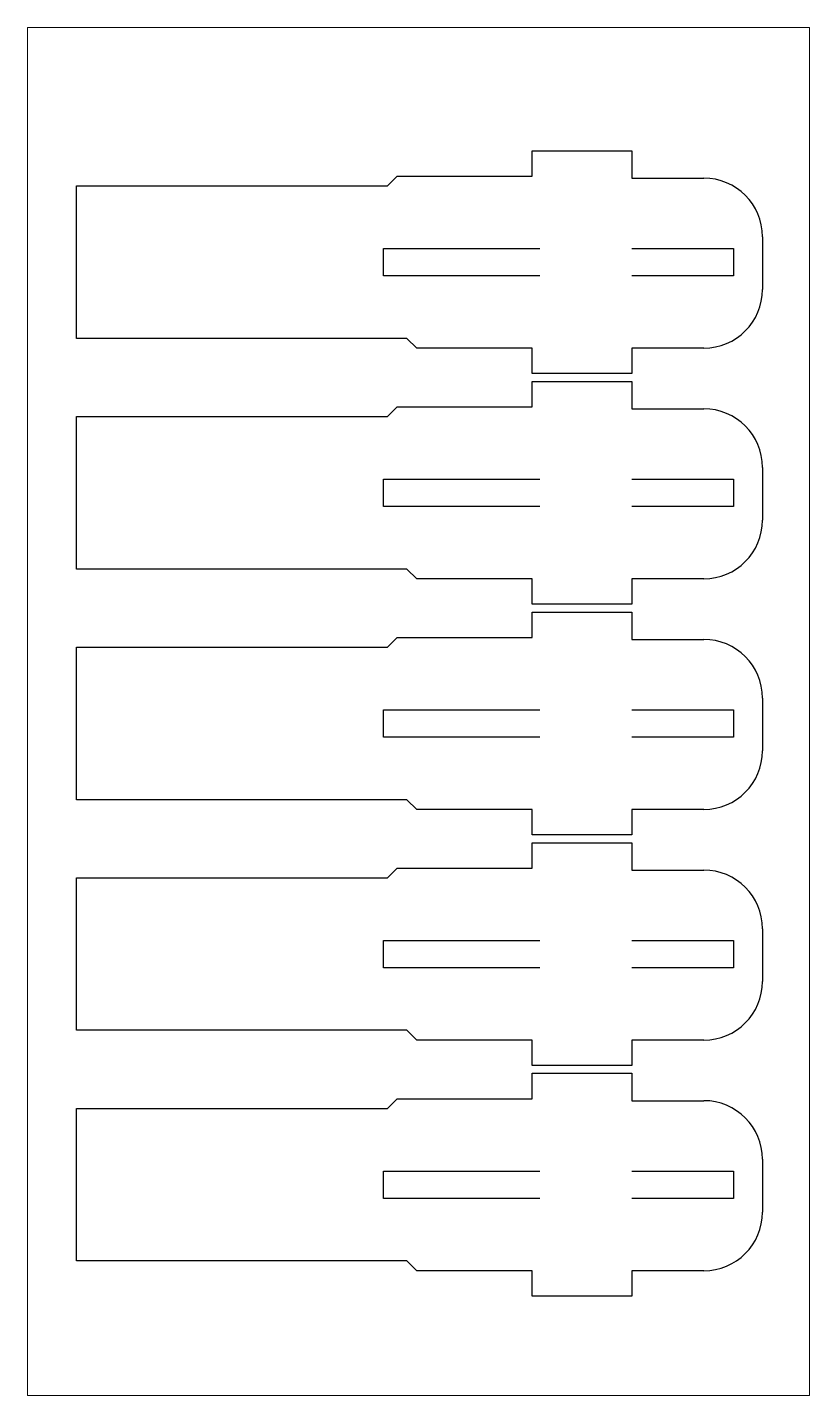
# Model space of a CAD drawing. Header units: millimetres. Extents: x 43.3 to 83.3, y 94.2 to 164.2.
import ezdxf

# ---------------------------------------------------------------- set-up
doc = ezdxf.new("R2010")
doc.units = ezdxf.units.MM
doc.layers.add('Outline', color=3, linetype='Continuous')

msp = doc.modelspace()

# ---------------------------------------------------------------- linework, layer by layer
at = {"layer": 'Outline', "linetype": 'Continuous', "lineweight": 0}
for p, q in [((43.292, 164.211), (83.292, 164.211)), ((43.292, 94.211), (43.292, 164.211)), ((83.292, 164.211), (83.292, 94.211)), ((83.292, 94.211), (43.292, 94.211))]:
    msp.add_line(p, q, dxfattribs=at)
at = {"layer": 'Outline'}
for p, q in [((69.1, 157.8), (69.1, 157.9)), ((69.1, 157.9), (74.2, 157.9)), ((69.1, 157.4), (69.1, 157.8)), ((74.2, 157.9), (74.2, 157.4)), ((69.1, 156.6), (69.1, 157.4)), ((74.2, 157.4), (74.2, 156.5)), ((45.8, 148.3), (45.8, 156.1)), ((45.8, 156.1), (56.7, 156.1)), ((56.7, 156.1), (61.7, 156.1)), ((61.7, 156.1), (62.2, 156.6)), ((62.2, 156.6), (69.1, 156.6)), ((74.2, 156.5), (77.878, 156.5)), ((80.878, 153.5), (80.878, 150.8)), ((61.5, 152.7), (61.5, 152.9)), ((61.5, 152.9), (69.5, 152.9)), ((61.5, 151.7), (61.5, 152.7)), ((74.2, 152.9), (75.4, 152.9)), ((75.4, 152.9), (79.4, 152.9)), ((79.4, 152.9), (79.4, 152.7)), ((79.4, 152.7), (79.4, 151.7)), ((61.5, 151.5), (61.5, 151.7)), ((69.5, 151.5), (61.5, 151.5)), ((75.4, 151.5), (74.2, 151.5)), ((79.4, 151.5), (75.4, 151.5)), ((79.4, 151.7), (79.4, 151.5)), ((56.7, 148.3), (45.8, 148.3)), ((62.7, 148.3), (56.7, 148.3)), ((63.2, 147.8), (62.7, 148.3)), ((69.1, 147.8), (63.2, 147.8)), ((69.1, 146.5), (69.1, 147.8)), ((77.878, 147.8), (74.2, 147.8)), ((74.2, 147.8), (74.2, 146.5)), ((74.2, 146.5), (69.1, 146.5)), ((69.1, 146), (69.1, 146.1)), ((69.1, 146.1), (74.2, 146.1)), ((69.1, 145.6), (69.1, 146)), ((69.1, 144.8), (69.1, 145.6)), ((74.2, 146.1), (74.2, 145.6)), ((74.2, 145.6), (74.2, 144.7)), ((45.8, 136.5), (45.8, 144.3)), ((45.8, 144.3), (56.7, 144.3)), ((56.7, 144.3), (61.7, 144.3)), ((61.7, 144.3), (62.2, 144.8)), ((62.2, 144.8), (69.1, 144.8)), ((74.2, 144.7), (77.878, 144.7)), ((80.878, 141.7), (80.878, 139)), ((61.5, 140.9), (61.5, 141.1)), ((61.5, 141.1), (69.5, 141.1)), ((61.5, 139.9), (61.5, 140.9)), ((74.2, 141.1), (75.4, 141.1)), ((75.4, 141.1), (79.4, 141.1)), ((79.4, 141.1), (79.4, 140.9)), ((79.4, 140.9), (79.4, 139.9)), ((61.5, 139.7), (61.5, 139.9)), ((69.5, 139.7), (61.5, 139.7)), ((75.4, 139.7), (74.2, 139.7)), ((79.4, 139.7), (75.4, 139.7)), ((79.4, 139.9), (79.4, 139.7)), ((56.7, 136.5), (45.8, 136.5)), ((62.7, 136.5), (56.7, 136.5)), ((63.2, 136), (62.7, 136.5)), ((69.1, 136), (63.2, 136)), ((69.1, 134.7), (69.1, 136)), ((77.878, 136), (74.2, 136)), ((74.2, 136), (74.2, 134.7)), ((74.2, 134.7), (69.1, 134.7)), ((69.1, 134.2), (69.1, 134.3)), ((69.1, 134.3), (74.2, 134.3)), ((69.1, 133.8), (69.1, 134.2)), ((69.1, 133), (69.1, 133.8)), ((74.2, 134.3), (74.2, 133.8)), ((74.2, 133.8), (74.2, 132.9)), ((61.7, 132.5), (62.2, 133)), ((62.2, 133), (69.1, 133)), ((45.8, 124.7), (45.8, 132.5)), ((45.8, 132.5), (56.7, 132.5)), ((56.7, 132.5), (61.7, 132.5)), ((74.2, 132.9), (77.878, 132.9)), ((80.878, 129.9), (80.878, 127.2)), ((61.5, 129.1), (61.5, 129.3)), ((61.5, 129.3), (69.5, 129.3)), ((61.5, 128.1), (61.5, 129.1)), ((74.2, 129.3), (75.4, 129.3)), ((75.4, 129.3), (79.4, 129.3)), ((79.4, 129.3), (79.4, 129.1)), ((79.4, 129.1), (79.4, 128.1)), ((61.5, 127.9), (61.5, 128.1)), ((69.5, 127.9), (61.5, 127.9)), ((75.4, 127.9), (74.2, 127.9)), ((79.4, 127.9), (75.4, 127.9)), ((79.4, 128.1), (79.4, 127.9)), ((56.7, 124.7), (45.8, 124.7)), ((62.7, 124.7), (56.7, 124.7)), ((63.2, 124.2), (62.7, 124.7)), ((69.1, 124.2), (63.2, 124.2)), ((69.1, 122.9), (69.1, 124.2)), ((77.878, 124.2), (74.2, 124.2)), ((74.2, 124.2), (74.2, 122.9)), ((74.2, 122.9), (69.1, 122.9)), ((69.1, 122.4), (69.1, 122.5)), ((69.1, 122.5), (74.2, 122.5)), ((69.1, 122), (69.1, 122.4)), ((69.1, 121.2), (69.1, 122)), ((74.2, 122.5), (74.2, 122)), ((74.2, 122), (74.2, 121.1)), ((61.7, 120.7), (62.2, 121.2)), ((62.2, 121.2), (69.1, 121.2)), ((45.8, 112.9), (45.8, 120.7)), ((45.8, 120.7), (56.7, 120.7)), ((56.7, 120.7), (61.7, 120.7)), ((74.2, 121.1), (77.878, 121.1)), ((80.878, 118.1), (80.878, 115.4)), ((61.5, 117.3), (61.5, 117.5)), ((61.5, 117.5), (69.5, 117.5)), ((61.5, 116.3), (61.5, 117.3)), ((74.2, 117.5), (75.4, 117.5)), ((75.4, 117.5), (79.4, 117.5)), ((79.4, 117.5), (79.4, 117.3)), ((79.4, 117.3), (79.4, 116.3)), ((61.5, 116.1), (61.5, 116.3)), ((79.4, 116.3), (79.4, 116.1)), ((69.5, 116.1), (61.5, 116.1)), ((75.4, 116.1), (74.2, 116.1)), ((79.4, 116.1), (75.4, 116.1)), ((56.7, 112.9), (45.8, 112.9)), ((62.7, 112.9), (56.7, 112.9)), ((63.2, 112.4), (62.7, 112.9)), ((69.1, 112.4), (63.2, 112.4)), ((69.1, 111.1), (69.1, 112.4)), ((77.878, 112.4), (74.2, 112.4)), ((74.2, 112.4), (74.2, 111.1)), ((74.2, 111.1), (69.1, 111.1)), ((69.1, 110.6), (69.1, 110.7)), ((69.1, 110.7), (74.2, 110.7)), ((74.2, 110.7), (74.2, 110.2)), ((69.1, 110.2), (69.1, 110.6)), ((69.1, 109.4), (69.1, 110.2)), ((74.2, 110.2), (74.2, 109.3)), ((61.7, 108.9), (62.2, 109.4)), ((62.2, 109.4), (69.1, 109.4)), ((74.2, 109.3), (77.878, 109.3)), ((45.8, 101.1), (45.8, 108.9)), ((45.8, 108.9), (56.7, 108.9)), ((56.7, 108.9), (61.7, 108.9)), ((80.878, 106.3), (80.878, 103.6)), ((61.5, 105.5), (61.5, 105.7)), ((61.5, 105.7), (69.5, 105.7)), ((61.5, 104.5), (61.5, 105.5)), ((74.2, 105.7), (75.4, 105.7)), ((75.4, 105.7), (79.4, 105.7)), ((79.4, 105.7), (79.4, 105.5)), ((79.4, 105.5), (79.4, 104.5)), ((61.5, 104.3), (61.5, 104.5)), ((79.4, 104.5), (79.4, 104.3)), ((69.5, 104.3), (61.5, 104.3)), ((75.4, 104.3), (74.2, 104.3)), ((79.4, 104.3), (75.4, 104.3)), ((56.7, 101.1), (45.8, 101.1)), ((62.7, 101.1), (56.7, 101.1)), ((63.2, 100.6), (62.7, 101.1)), ((69.1, 100.6), (63.2, 100.6)), ((69.1, 99.3), (69.1, 100.6)), ((77.878, 100.6), (74.2, 100.6)), ((74.2, 100.6), (74.2, 99.3)), ((74.2, 99.3), (69.1, 99.3))]:
    msp.add_line(p, q, dxfattribs=at)
for centre, start, end in [((77.878, 153.5), 0, 90), ((77.878, 150.8), 270, 0), ((77.878, 141.7), 0, 90), ((77.878, 139), 270, 0), ((77.878, 129.9), 0, 90), ((77.878, 127.2), 270, 0), ((77.878, 118.1), 0, 90), ((77.878, 115.4), 270, 0), ((77.878, 106.3), 0, 90), ((77.878, 103.6), 270, 0)]:
    msp.add_arc(centre, 3, start, end, dxfattribs=at)

doc.saveas('drawing.dxf')
